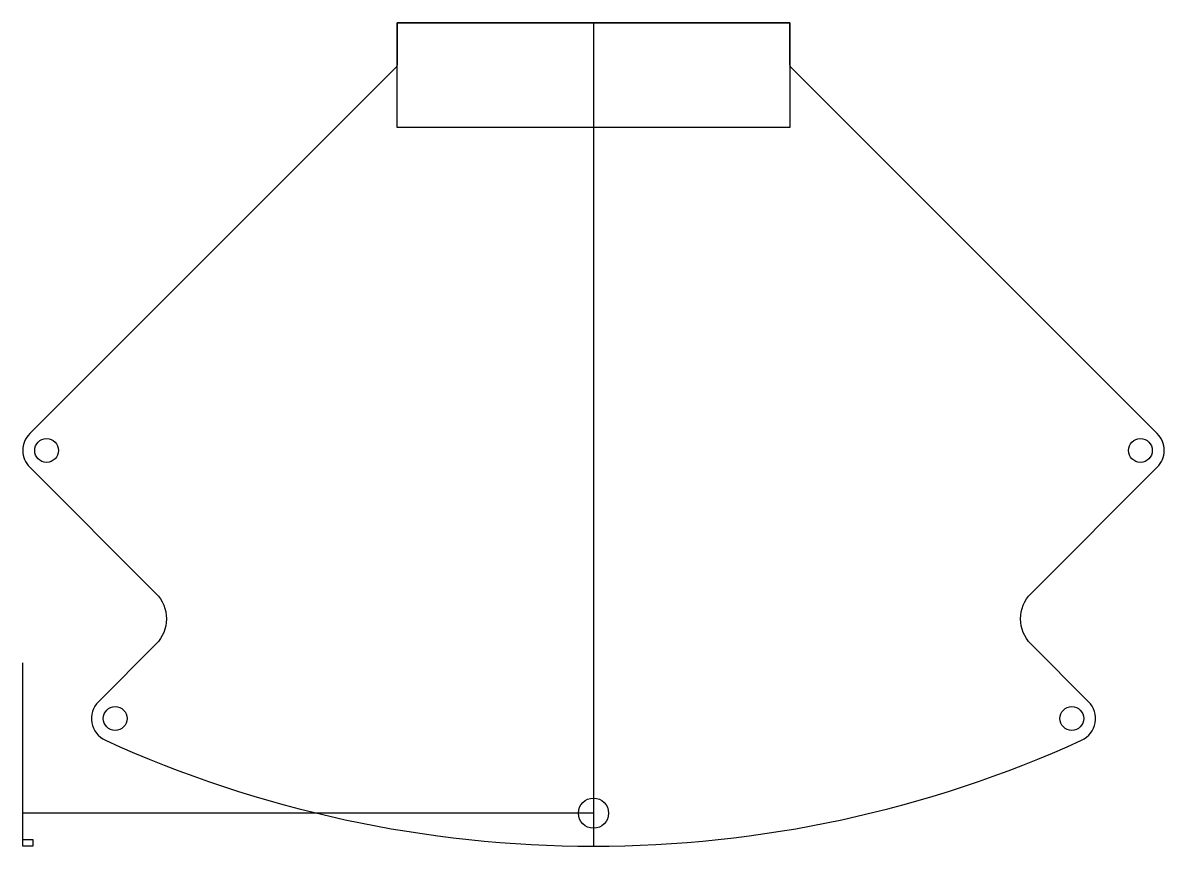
# Model space of a CAD drawing. Header units: inches. Extents: x 0 to 95.9, y 0 to 69.2.
import ezdxf

# ---------------------------------------------------------------- set-up
doc = ezdxf.new("R2010")
doc.units = ezdxf.units.IN
doc.header["$MEASUREMENT"] = 0
doc.layers.add('基板', color=4, linetype='Continuous')

msp = doc.modelspace()

# ---------------------------------------------------------------- linework, layer by layer
for p, q in [((47.948, 69.156), (47.948, 0)), ((0, 0), (0, 15.403)), ((47.948, 2.77), (0, 2.77))]:
    msp.add_line(p, q)
msp.add_lwpolyline([(0, 0.552), (0.834, 0.552), (0.834, 0), (0, 0)], close=True)
msp.add_circle((47.948, 2.77), 1.27)
at = {"layer": '基板'}
msp.add_lwpolyline([(31.438, 69.156), (31.438, 65.621, -0.198912), (31.365, 65.444), (0.573, 34.652, 0.414214), (0.573, 31.824), (11.179, 21.218, -0.414214), (11.179, 16.976), (6.338, 12.135, 0.523448), (6.923, 8.9, 0.216949), (88.973, 8.9, 0.523448), (89.559, 12.135), (84.718, 16.976, -0.414214), (84.718, 21.218), (95.324, 31.824, 0.414214), (95.324, 34.652), (64.532, 65.444, -0.198912), (64.458, 65.621), (64.458, 69.156)], format="xyb", close=True, dxfattribs=at)
msp.add_lwpolyline([(31.438, 60.356), (31.438, 69.156), (64.458, 69.156), (64.458, 60.356)], close=True, dxfattribs=at)
for centre in [(1.987, 33.238), (93.909, 33.238), (7.752, 10.721), (88.145, 10.721)]:
    msp.add_circle(centre, 1, dxfattribs=at)

doc.saveas('drawing.dxf')
